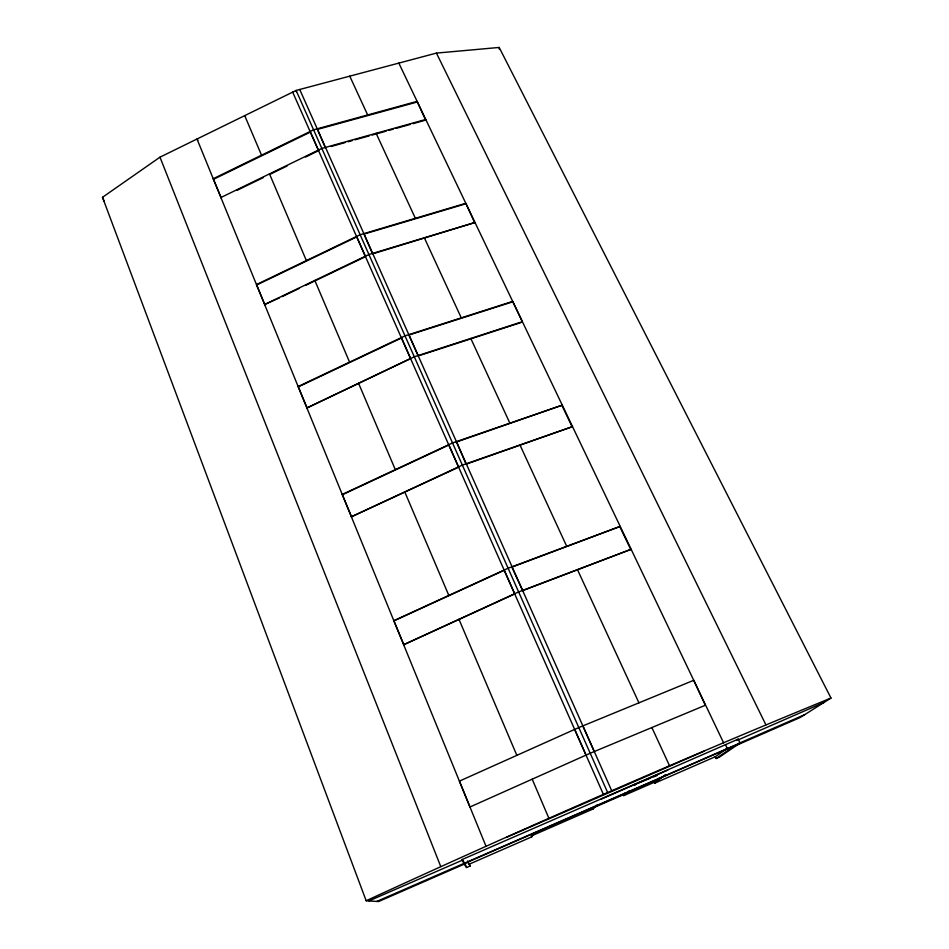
<?xml version="1.0" encoding="UTF-8"?>
<svg xmlns="http://www.w3.org/2000/svg" width="949" height="949" viewBox="0 0 949 949"><rect width="100%" height="100%" fill="white"/><g stroke="black" fill="none" stroke-linecap="round" stroke-linejoin="round"><path stroke-width="1.42" d="M499.174 48.98L499.174 47.45L436.433 53.097L296.112 90.44L159.978 157.166L102.492 197.309L366.172 900.743L378.556 901.55L465.081 863.78L466.588 867.528L470.17 865.962L467.584 861.051M325.46 148.068L317.227 128.815M279.492 297.879L264.629 304.51L368.924 254.522L474.986 222.493L372.589 253.893L363.87 233.644M425.65 120.132L417.121 101.377L313.585 129.811L213.228 178.744L221.295 197.997L220.903 197.522L321.841 148.435L425.757 119.467M418.106 355.555L408.805 334.653M474.856 222.991L465.817 203.3L360.146 234.747L256.479 284.581L264.925 304.854M457.347 467.786L351.379 516.79L462.365 465.117L572.52 426.623L466.089 464.215L456.398 441.605M307.049 407.904L414.298 356.8L522.377 321.687L512.697 301.402L405.009 335.875L298.14 386.528L307.049 407.904L410.561 358.556M456.244 442.08L562.259 405.152L452.519 442.946L342.245 494.441L351.628 517.003M469.411 864.088L531.725 836.876L533.611 833.008M504.144 570.064L514.773 593.92L403.811 644.668L393.835 620.682L508.118 568.237L620.195 526.387L511.867 567.134L522.602 590.42M522.389 590.776L631.132 549.293L518.629 591.927L403.811 644.668M531.725 836.876L531.333 835.962L593.066 809.011L596.874 805.049M582.876 725.902L594.288 751.549M594.003 807.504L623.315 794.716L625.355 792.866M623.315 794.716L623.718 795.618L628.843 791.039M623.718 795.618L654.241 782.296L659.602 777.978M654.241 782.296L654.656 783.198L665.403 774.621M736.353 740.434L738.203 739.129L740.078 743.02L719.591 757.005L716.139 758.512L715.285 756.721L727.325 748.334M726.531 749.141L727.337 748.583L725.475 744.68M716.139 758.512L735.475 745.238L467.786 862.072L470.17 865.962M499.174 47.45L830.98 698.061L800.209 717.491L732.735 746.946M213.62 179.242L310.418 132.053L318.65 150.654L305.495 157.048M237.084 190.322L263.395 177.522M269.967 174.331L287.072 166.016M256.788 284.937L356.788 236.87L365.531 256.633L305.969 285.186M282.138 296.61L299.35 288.366M298.425 386.824L401.522 337.963L410.193 357.571M342.506 494.666L448.877 444.998L458.509 466.908M394.06 620.824L504.299 570.242M366.172 900.743C519.744 830.126 674.549 762.118 830.98 698.061M506.813 837.184L704.099 751.181M467.916 862.273L464.025 863.97L462.127 859.533L738.203 739.129M601.203 799.105L667.728 770.09M368.947 900.921L462.531 860.114M738.12 739.912L824.112 702.402M737.444 743.992L804.823 714.585M376.777 901.431L740.078 743.02M654.656 783.198L715.285 756.721M650.694 778.085L634.549 784.562L634.988 785.547M653.386 777.006L657.42 775.392M419.422 355.543L520.811 322.589M408.722 335.104L512.531 301.865M363.811 234.142L465.698 203.81M331.106 146.49L345.222 142.552M348.046 141.769L352.269 140.594M355.092 139.8L369.208 135.873M372.032 135.078L386.136 131.152M388.96 130.357L393.194 129.183M396.018 128.388L410.122 124.461M412.945 123.667L424.239 120.523M317.203 129.479L417.014 102.053M586.031 755.119L574.667 729.425M197.878 140.167L197.001 139.017L486.066 846.401M463.764 863.614L466.588 867.528M462.127 859.533L463.919 862.107M245.518 116.822L244.712 115.636L261.544 155.197M102.492 197.309L104.236 201.366M436.433 53.097L765.879 724.811M398.829 63.097L723.624 742.853M562.033 405.638L572.283 427.086M619.899 526.79L630.836 549.673M651.868 727.515L669.603 765.914M349.754 76.157L367.666 114.959M376.124 133.299L415.354 218.317M424.333 237.784L461.285 317.856M470.787 338.449L509.886 423.183M519.957 444.986L566.731 546.351M577.466 569.625L638.938 702.841M299.73 89.479L611.678 790.647M607.574 792.391L296.112 90.44L296.468 91.851M292.672 92.124L603.35 794.266M592.662 808.097L593.066 809.011M532.199 779.176L548.961 818.453M269.492 173.892L306.385 260.595M314.831 280.453L349.576 362.15M358.52 383.159L395.318 469.66M404.784 491.926L448.83 595.45M458.936 619.222L516.849 755.357M159.978 157.166L440.751 866.544M693.731 680.303L705.321 705.261L590.207 753.245L469.969 806.994L459.399 781.134L578.807 727.563L693.731 680.303"/></g></svg>
